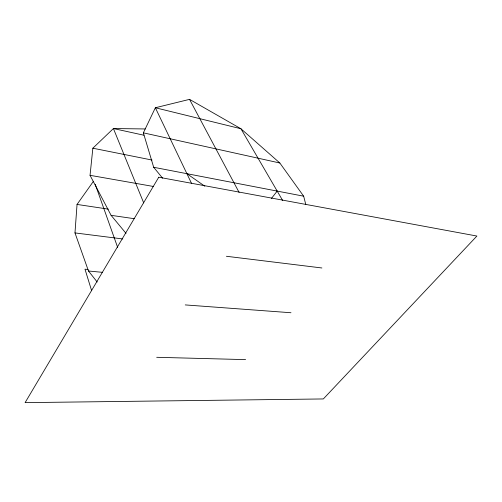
<?xml version="1.0" encoding="UTF-8"?>
<svg xmlns="http://www.w3.org/2000/svg" width="502" height="502" viewBox="0 0 502 502"><rect width="100%" height="100%" fill="white"/><g stroke="black" fill="none" stroke-linecap="round" stroke-linejoin="round"><path stroke-width="0.75" d="M97.181 282.011L88.477 270.998L74.98 232.915L77.044 204.433L93.472 181.26M126.027 233.367L111.099 215.333L90.046 175.323L92.851 148.203L113.414 128.543L145.216 128.958M162.585 178.172L153.681 167.279L143.365 132.835L155.356 107.748L189.536 99.365L240.929 128.75L279.84 163.006L303.666 196.194L305.781 204.509M271.425 198.478L277.186 191.093M156.693 357.298L245.597 359.62M185.257 304.915L290.972 312.74M88.107 269.499L84.989 269.191L91.64 290.714M88.477 270.998L102.471 272.341M226.396 256.271L321.895 267.974M74.98 232.915L122.802 238.965M111.099 215.333L134.197 218.684M77.044 204.433L108.376 209.133M90.046 175.323L153.217 186.437M153.681 167.279L303.666 196.194M152.024 160.044L92.851 148.203M143.948 135.233L113.414 128.543L143.691 202.877M143.365 132.835L279.84 163.006M186.895 173.679L204.829 186.204M282.676 200.53L240.929 128.75L155.356 107.748L191.62 183.563M189.536 99.365L239.096 192.404M95.217 184.29L117.669 247.467M158.751 177.219L25.1 402.635L323.332 398.946L476.9 236.047L158.751 177.219"/></g></svg>
